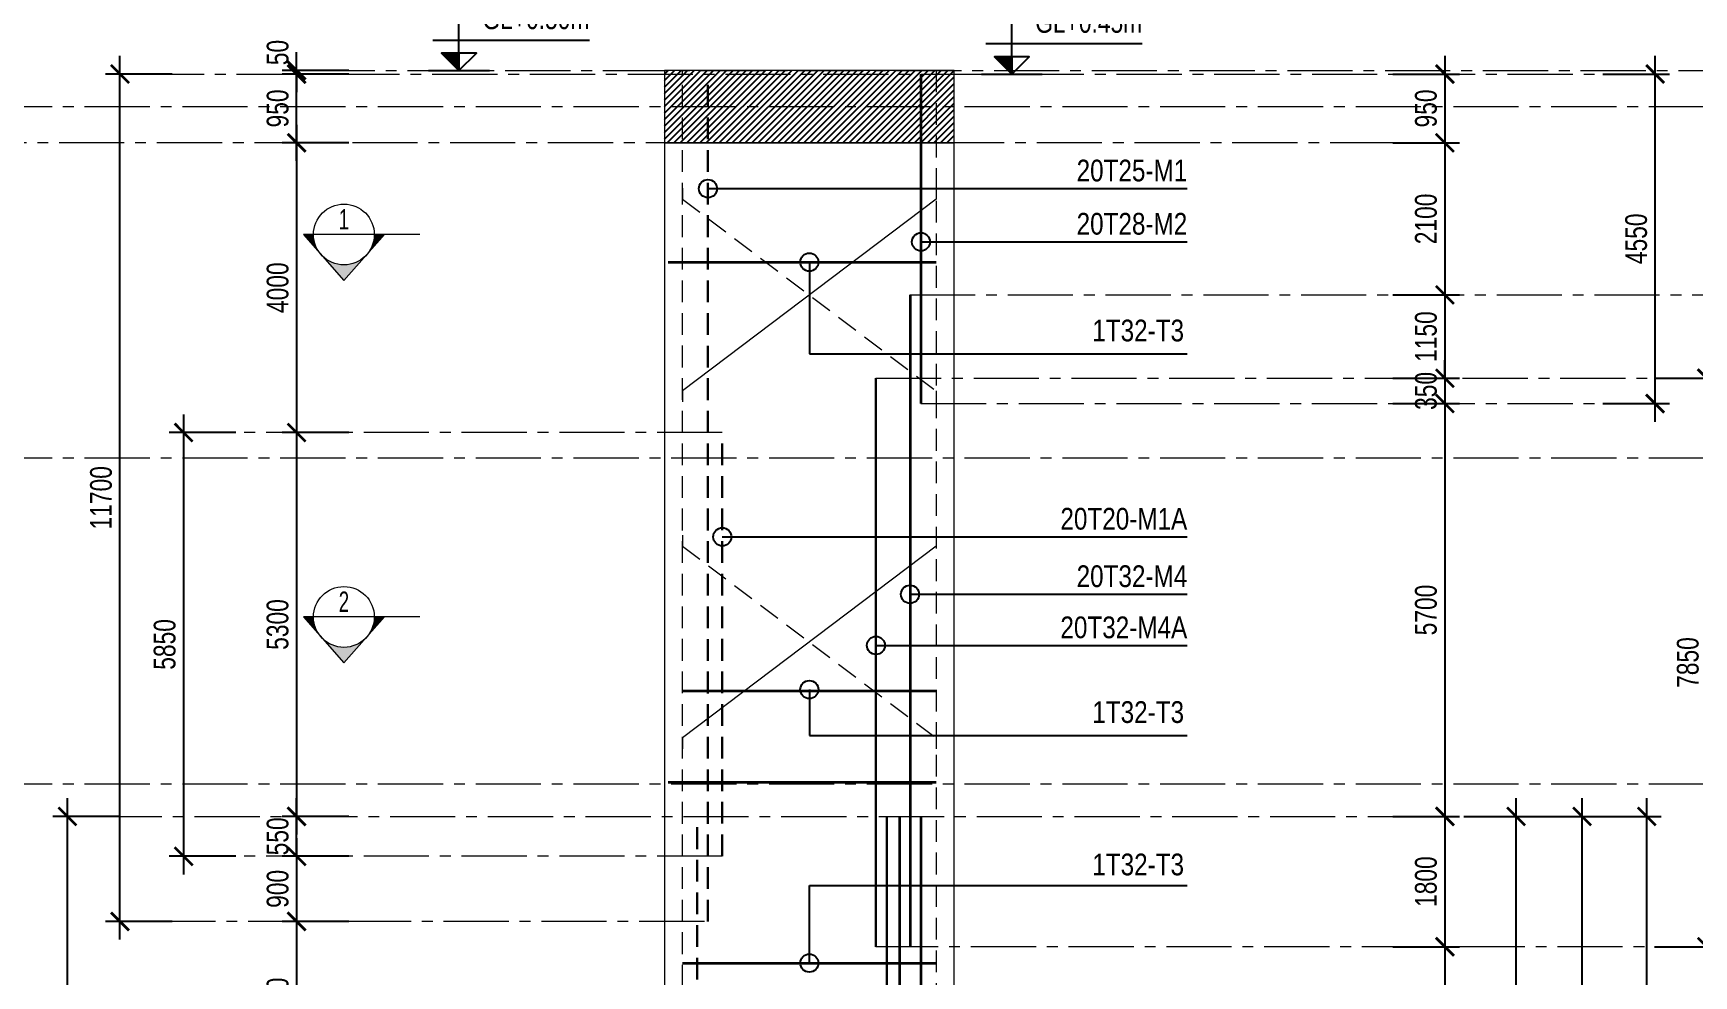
# Model space of a CAD drawing. Header units: millimetres. Extents: x 2746337 to 7547699, y -363432 to 15720.
# Drawn here: x 3484482 to 3507411, y -12000 to 1014 of the extents above; entities that cross this region are included whole.
import ezdxf
from ezdxf.enums import TextEntityAlignment as Align

# ---------------------------------------------------------------- set-up
doc = ezdxf.new("R2010")
doc.units = ezdxf.units.MM
doc.header["$LTSCALE"] = 1200
doc.header["$PDMODE"] = 3
for name, pattern in [('CENTER2', [1.125, 0.75, -0.125, 0.125, -0.125]), ('CONTINOUS', [0]), ('HIDDEN', [0.375, 0.25, -0.125])]:
    doc.linetypes.add(name, pattern=pattern)
for name, color, linetype, lineweight in [('1', 9, 'Continuous', 13), ('BOUND', 3, 'Continuous', 20), ('C1CO', 4, 'Continuous', 35), ('ENOTE', 2, 'Continuous', 15), ('Grid line', 160, 'CENTER2', 5), ('HIDE', 8, 'HIDDEN', 13), ('K-THUOC', 1, 'Continuous', 18), ('LEADER', 8, 'Continuous', 9), ('T1CO', 4, 'Continuous', 20), ('T1HI', 4, 'HIDDEN', 13), ('TCCO', 4, 'Continuous', 35), ('TCHI', 4, 'HIDDEN', 30), ('TEXTMA', 2, 'Continuous', 13)]:
    doc.layers.add(name, color=color, linetype=linetype, lineweight=lineweight)
for name, color, linetype in [('CDC.02.DIM', 1, 'Continuous'), ('CDC.06.TEXT', 2, 'Continuous'), ('CDC.10.HATCH', 251, 'Continuous')]:
    doc.layers.add(name, color=color, linetype=linetype)
doc.styles.add('DB_Arial', font='arial.ttf', dxfattribs={"width": 0.8})
doc.styles.add('SMTEXT', font='arial.ttf', dxfattribs={"width": 0.75})
doc.styles.add('TEXTVN', font='VHELVCN.TTF', dxfattribs={"width": 0.8})
doc.dimstyles.new('BSV1-100', dxfattribs={"dimtxt": 300, "dimasz": 250, "dimexe": 200, "dimexo": 0, "dimgap": 108, "dimtad": 1, "dimdec": 0, "dimdsep": 46, "dimtxsty": 'SMTEXT', "dimblk": 'ARCHTICK', "dimcen": 100, "dimdle": 250, "dimclrd": 256, "dimclre": 256, "dimclrt": 1, "dimadec": 0, "dimazin": 0, "dimtfac": 1, "dimtdec": 0, "dimtix": 1, "dimtmove": 2, "dimatfit": 3, "dimfxl": 720, "dimfxlon": 1, "dimtolj": 1, "dimtzin": 0, "dimarcsym": 0})
doc.dimstyles.new('BSV25', dxfattribs={"dimtxt": 300, "dimasz": 250, "dimexe": 200, "dimexo": 0, "dimgap": 108, "dimtad": 1, "dimdec": 0, "dimlfac": 0.25, "dimdsep": 46, "dimtxsty": 'SMTEXT', "dimblk": 'ARCHTICK', "dimcen": 100, "dimdle": 250, "dimclrd": 256, "dimclre": 256, "dimclrt": 2, "dimadec": 0, "dimazin": 0, "dimtfac": 1, "dimtdec": 0, "dimtix": 1, "dimtmove": 2, "dimatfit": 3, "dimfxl": 800, "dimfxlon": 1, "dimtolj": 1, "dimtzin": 0, "dimarcsym": 0})

# ---------------------------------------------------------------- blocks, each defined once
blk = doc.blocks.new('_ArchTick')
at = {"color": 0, "linetype": 'ByBlock', "const_width": 0.15}
blk.add_lwpolyline([(-0.5, -0.5), (0.5, 0.5)], dxfattribs=at)
blk = doc.blocks.new('*D895')
at = {"layer": 'Defpoints', "color": 0, "transparency": 16777216}
for p in [(3493199, -8850), (3479389, -11850), (3493199, -11850)]:
    blk.add_point(p, dxfattribs=at)
at = {"layer": 'K-THUOC', "lineweight": -2, "transparency": 16777216}
for p, q in [((3479389, -8600), (3479389, -12100)), ((3480109, -8850), (3479189, -8850)), ((3480109, -11850), (3479189, -11850))]:
    blk.add_line(p, q, dxfattribs=at)
at = {"layer": 'K-THUOC', "lineweight": -2, "transparency": 16777216, "xscale": 250, "yscale": 250, "zscale": 250}
for p, rotation in [((3479389, -8850), 90), ((3479389, -11850), 270)]:
    blk.add_blockref('_ArchTick', p, dxfattribs=dict(at, rotation=rotation))
at = {"layer": 'K-THUOC', "color": 1, "transparency": 16777216, "char_height": 300, "attachment_point": 5, "rotation": 90, "style": 'SMTEXT'}
for s, insert in [('\\A1;T12a200-L1,L2,L3', (3479678, -10350)), ('\\A1;3000', (3479128, -10350))]:
    blk.add_mtext(s, dxfattribs=dict(at, insert=insert))
blk = doc.blocks.new('*D896')
at = {"layer": 'Defpoints', "color": 0, "transparency": 16777216}
for p in [(3493199, -11850), (3479389, -26000), (3486192, -26000)]:
    blk.add_point(p, dxfattribs=at)
at = {"layer": 'K-THUOC', "lineweight": -2, "transparency": 16777216}
for p, q in [((3479389, -11600), (3479389, -26250)), ((3480109, -11850), (3479189, -11850)), ((3480109, -26000), (3479189, -26000))]:
    blk.add_line(p, q, dxfattribs=at)
at = {"layer": 'K-THUOC', "lineweight": -2, "transparency": 16777216, "xscale": 250, "yscale": 250, "zscale": 250}
for p, rotation in [((3479389, -11850), 90), ((3479389, -26000), 270)]:
    blk.add_blockref('_ArchTick', p, dxfattribs=dict(at, rotation=rotation))
at = {"layer": 'K-THUOC', "color": 1, "transparency": 16777216, "char_height": 300, "attachment_point": 5, "rotation": 90, "style": 'SMTEXT'}
for s, insert in [('\\A1;T12a300-L1,L2,L3', (3479678, -18925)), ('\\A1;14150', (3479128, -18925))]:
    blk.add_mtext(s, dxfattribs=dict(at, insert=insert))
blk = doc.blocks.new('SIGSEC')
at = {"layer": '1', "lineweight": 9}
h = blk.add_hatch(color=256, dxfattribs=at)
h.dxf.hatch_style = 1
h.paths.add_polyline_path([(-420, 0), (-560, 0), (-315, -278, -0.182676)])
h = blk.add_hatch(color=256, dxfattribs=at)
h.dxf.hatch_style = 1
h.paths.add_polyline_path([(560, 0), (420, 0, -0.182676), (315, -278)])
h = blk.add_hatch(color=256, dxfattribs=at)
h.dxf.hatch_style = 1
h.paths.add_polyline_path([(315, -278, -0.451416), (-315, -278), (0, -635)])
at = {"layer": '1', "lineweight": 9, "elevation": 0}
blk.add_lwpolyline([(1050, 0), (-560, 0), (0, -635), (560, 0)], dxfattribs=at)
at = {"layer": '1', "lineweight": 9}
blk.add_circle((0, 0), 420, dxfattribs=at)
at = {"layer": 'BOUND', "lineweight": 9, "style": 'TEXTVN', "width": 0.8}
blk.add_attdef('SEC', text='', height=280, dxfattribs=at).set_placement((0, 210, 0), align=Align.MIDDLE_CENTER)
blk = doc.blocks.new('*D897')
at = {"layer": 'Defpoints', "color": 0, "transparency": 16777216}
for p in [(3479939, -500), (3479389, -8850), (3493199, -8850)]:
    blk.add_point(p, dxfattribs=at)
at = {"layer": 'K-THUOC', "lineweight": -2, "transparency": 16777216}
for p, q in [((3479389, -250), (3479389, -9100)), ((3479939, -500), (3479189, -500)), ((3480109, -8850), (3479189, -8850))]:
    blk.add_line(p, q, dxfattribs=at)
at = {"layer": 'K-THUOC', "lineweight": -2, "transparency": 16777216, "xscale": 250, "yscale": 250, "zscale": 250}
for p, rotation in [((3479389, -500), 90), ((3479389, -8850), 270)]:
    blk.add_blockref('_ArchTick', p, dxfattribs=dict(at, rotation=rotation))
at = {"layer": 'K-THUOC', "color": 1, "transparency": 16777216, "char_height": 300, "attachment_point": 5, "rotation": 90, "style": 'SMTEXT'}
for s, insert in [('\\A1;T12a300-L1,L2,L3', (3479678, -4675)), ('\\A1;8350', (3479128, -4675))]:
    blk.add_mtext(s, dxfattribs=dict(at, insert=insert))
blk = doc.blocks.new('tag_cd')
at = {"layer": 'CDC.10.HATCH'}
blk.add_hatch(color=256, dxfattribs=at).paths.add_polyline_path([(180, 240), (420, 0), (420, 240)])
at = {"layer": 'CDC.02.DIM'}
for points in [[(420, 240), (420, 0), (660, 240), (180, 240), (420, 0), (420, 1020)], [(60, 420), (2220, 420)], [(0, 0), (840, 0)]]:
    blk.add_lwpolyline(points, dxfattribs=at)
at = {"layer": 'CDC.06.TEXT', "ltscale": 0.5, "style": 'SMTEXT', "width": 0.75}
blk.add_attdef('CD', text='', height=300, dxfattribs=at).set_placement((2220, 570), align=Align.RIGHT)
blk = doc.blocks.new('*D898')
at = {"layer": 'Defpoints', "color": 0, "transparency": 16777216}
for p in [(3478936, 0), (3478374, -4850), (3512083, -4850)]:
    blk.add_point(p, dxfattribs=at)
at = {"layer": 'K-THUOC', "lineweight": -2, "transparency": 16777216}
for p, q in [((3478374, 250), (3478374, -5100)), ((3478936, 0), (3478174, 0)), ((3479094, -4850), (3478174, -4850))]:
    blk.add_line(p, q, dxfattribs=at)
at = {"layer": 'K-THUOC', "lineweight": -2, "transparency": 16777216, "xscale": 250, "yscale": 250, "zscale": 250}
for p, rotation in [((3478374, 0), 90), ((3478374, -4850), 270)]:
    blk.add_blockref('_ArchTick', p, dxfattribs=dict(at, rotation=rotation))
at = {"layer": 'K-THUOC', "color": 1, "transparency": 16777216, "insert": (3478113, -2425), "char_height": 300, "attachment_point": 5, "rotation": 90, "style": 'SMTEXT'}
blk.add_mtext('\\A1;4850', dxfattribs=at)
blk = doc.blocks.new('*D899')
at = {"layer": 'Defpoints', "color": 0, "transparency": 16777216}
for p in [(3512083, -4850), (3478374, -9350), (3512067, -9350)]:
    blk.add_point(p, dxfattribs=at)
at = {"layer": 'K-THUOC', "lineweight": -2, "transparency": 16777216}
for p, q in [((3478374, -4600), (3478374, -9600)), ((3479094, -4850), (3478174, -4850)), ((3479094, -9350), (3478174, -9350))]:
    blk.add_line(p, q, dxfattribs=at)
at = {"layer": 'K-THUOC', "lineweight": -2, "transparency": 16777216, "xscale": 250, "yscale": 250, "zscale": 250}
for p, rotation in [((3478374, -4850), 90), ((3478374, -9350), 270)]:
    blk.add_blockref('_ArchTick', p, dxfattribs=dict(at, rotation=rotation))
at = {"layer": 'K-THUOC', "color": 1, "transparency": 16777216, "insert": (3478113, -7100), "char_height": 300, "attachment_point": 5, "rotation": 90, "style": 'SMTEXT'}
blk.add_mtext('\\A1;4500', dxfattribs=at)
blk = doc.blocks.new('*D900')
at = {"layer": 'Defpoints', "color": 0, "transparency": 16777216}
for p in [(3510811, -9350), (3478374, -13150), (3512067, -13150)]:
    blk.add_point(p, dxfattribs=at)
at = {"layer": 'K-THUOC', "lineweight": -2, "transparency": 16777216}
for p, q in [((3478374, -9100), (3478374, -13400)), ((3479094, -9350), (3478174, -9350)), ((3479094, -13150), (3478174, -13150))]:
    blk.add_line(p, q, dxfattribs=at)
at = {"layer": 'K-THUOC', "lineweight": -2, "transparency": 16777216, "xscale": 250, "yscale": 250, "zscale": 250}
for p, rotation in [((3478374, -9350), 90), ((3478374, -13150), 270)]:
    blk.add_blockref('_ArchTick', p, dxfattribs=dict(at, rotation=rotation))
at = {"layer": 'K-THUOC', "color": 1, "transparency": 16777216, "insert": (3478113, -11250), "char_height": 300, "attachment_point": 5, "rotation": 90, "style": 'SMTEXT'}
blk.add_mtext('\\A1;3800', dxfattribs=at)
blk = doc.blocks.new('*D901')
at = {"layer": 'Defpoints', "color": 0, "transparency": 16777216}
for p in [(3496849, 450), (3497199, -500), (3503974, -500)]:
    blk.add_point(p, dxfattribs=at)
at = {"layer": 'K-THUOC', "lineweight": -2, "transparency": 16777216}
for p, q in [((3503974, 700), (3503974, -750)), ((3503254, 450), (3504174, 450)), ((3503254, -500), (3504174, -500))]:
    blk.add_line(p, q, dxfattribs=at)
at = {"layer": 'K-THUOC', "lineweight": -2, "transparency": 16777216, "xscale": 250, "yscale": 250, "zscale": 250}
for p, rotation in [((3503974, 450), 90), ((3503974, -500), 270)]:
    blk.add_blockref('_ArchTick', p, dxfattribs=dict(at, rotation=rotation))
at = {"layer": 'K-THUOC', "color": 1, "transparency": 16777216, "insert": (3503713, -25), "char_height": 300, "attachment_point": 5, "rotation": 90, "style": 'SMTEXT'}
blk.add_mtext('\\A1;950', dxfattribs=at)
blk = doc.blocks.new('*D902')
at = {"layer": 'Defpoints', "color": 0, "transparency": 16777216}
for p in [(3497199, -2600), (3497199, -3750), (3503974, -3750)]:
    blk.add_point(p, dxfattribs=at)
at = {"layer": 'K-THUOC', "lineweight": -2, "transparency": 16777216}
for p, q in [((3503974, -2350), (3503974, -4000)), ((3503254, -2600), (3504174, -2600)), ((3503254, -3750), (3504174, -3750))]:
    blk.add_line(p, q, dxfattribs=at)
at = {"layer": 'K-THUOC', "lineweight": -2, "transparency": 16777216, "xscale": 250, "yscale": 250, "zscale": 250}
for p, rotation in [((3503974, -2600), 90), ((3503974, -3750), 270)]:
    blk.add_blockref('_ArchTick', p, dxfattribs=dict(at, rotation=rotation))
at = {"layer": 'K-THUOC', "color": 1, "transparency": 16777216, "insert": (3503713, -3175), "char_height": 300, "attachment_point": 5, "rotation": 90, "style": 'SMTEXT'}
blk.add_mtext('\\A1;1150', dxfattribs=at)
blk = doc.blocks.new('*D903')
at = {"layer": 'Defpoints', "color": 0, "transparency": 16777216}
for p in [(3497199, -3750), (3497199, -4100), (3503974, -4100)]:
    blk.add_point(p, dxfattribs=at)
at = {"layer": 'K-THUOC', "lineweight": -2, "transparency": 16777216}
for p, q in [((3503974, -3750), (3503974, -3500)), ((3503254, -3750), (3504174, -3750)), ((3503974, -3750), (3503974, -4100)), ((3503254, -4100), (3504174, -4100)), ((3503974, -4100), (3503974, -4350))]:
    blk.add_line(p, q, dxfattribs=at)
at = {"layer": 'K-THUOC', "lineweight": -2, "transparency": 16777216, "xscale": 250, "yscale": 250, "zscale": 250}
for p, rotation in [((3503974, -3750), 270), ((3503974, -4100), 90)]:
    blk.add_blockref('_ArchTick', p, dxfattribs=dict(at, rotation=rotation))
at = {"layer": 'K-THUOC', "color": 1, "transparency": 16777216, "insert": (3503713, -3925), "char_height": 300, "attachment_point": 5, "rotation": 90, "style": 'SMTEXT'}
blk.add_mtext('\\A1;350', dxfattribs=at)
blk = doc.blocks.new('*D904')
at = {"layer": 'Defpoints', "color": 0, "transparency": 16777216}
for p in [(3497199, -4100), (3497199, -9800), (3503974, -9800)]:
    blk.add_point(p, dxfattribs=at)
at = {"layer": 'K-THUOC', "lineweight": -2, "transparency": 16777216}
for p, q in [((3503974, -3850), (3503974, -10050)), ((3503254, -4100), (3504174, -4100)), ((3503254, -9800), (3504174, -9800))]:
    blk.add_line(p, q, dxfattribs=at)
at = {"layer": 'K-THUOC', "lineweight": -2, "transparency": 16777216, "xscale": 250, "yscale": 250, "zscale": 250}
for p, rotation in [((3503974, -4100), 90), ((3503974, -9800), 270)]:
    blk.add_blockref('_ArchTick', p, dxfattribs=dict(at, rotation=rotation))
at = {"layer": 'K-THUOC', "color": 1, "transparency": 16777216, "insert": (3503713, -6950), "char_height": 300, "attachment_point": 5, "rotation": 90, "style": 'SMTEXT'}
blk.add_mtext('\\A1;5700', dxfattribs=at)
blk = doc.blocks.new('*D905')
at = {"layer": 'Defpoints', "color": 0, "transparency": 16777216}
for p in [(3497199, -9800), (3497199, -11600), (3503974, -11600)]:
    blk.add_point(p, dxfattribs=at)
at = {"layer": 'K-THUOC', "lineweight": -2, "transparency": 16777216}
for p, q in [((3503974, -9550), (3503974, -11850)), ((3503254, -9800), (3504174, -9800)), ((3503254, -11600), (3504174, -11600))]:
    blk.add_line(p, q, dxfattribs=at)
at = {"layer": 'K-THUOC', "lineweight": -2, "transparency": 16777216, "xscale": 250, "yscale": 250, "zscale": 250}
for p, rotation in [((3503974, -9800), 90), ((3503974, -11600), 270)]:
    blk.add_blockref('_ArchTick', p, dxfattribs=dict(at, rotation=rotation))
at = {"layer": 'K-THUOC', "color": 1, "transparency": 16777216, "insert": (3503713, -10700), "char_height": 300, "attachment_point": 5, "rotation": 90, "style": 'SMTEXT'}
blk.add_mtext('\\A1;1800', dxfattribs=at)
blk = doc.blocks.new('*D906')
at = {"layer": 'Defpoints', "color": 0, "transparency": 16777216}
for p in [(3497199, -11600), (3497199, -18800), (3503974, -18800)]:
    blk.add_point(p, dxfattribs=at)
at = {"layer": 'K-THUOC', "lineweight": -2, "transparency": 16777216}
for p, q in [((3503974, -11350), (3503974, -19050)), ((3503254, -11600), (3504174, -11600)), ((3503254, -18800), (3504174, -18800))]:
    blk.add_line(p, q, dxfattribs=at)
at = {"layer": 'K-THUOC', "lineweight": -2, "transparency": 16777216, "xscale": 250, "yscale": 250, "zscale": 250}
for p, rotation in [((3503974, -11600), 90), ((3503974, -18800), 270)]:
    blk.add_blockref('_ArchTick', p, dxfattribs=dict(at, rotation=rotation))
at = {"layer": 'K-THUOC', "color": 1, "transparency": 16777216, "insert": (3503713, -15200), "char_height": 300, "attachment_point": 5, "rotation": 90, "style": 'SMTEXT'}
blk.add_mtext('\\A1;7200', dxfattribs=at)
blk = doc.blocks.new('*D911')
at = {"layer": 'Defpoints', "color": 0, "transparency": 16777216}
for p in [(3496147, -9800), (3506761, -9800), (3496147, -21500)]:
    blk.add_point(p, dxfattribs=at)
at = {"layer": 'K-THUOC', "lineweight": -2, "transparency": 16777216}
for p, q in [((3506761, -21750), (3506761, -9550)), ((3506041, -9800), (3506961, -9800)), ((3506041, -21500), (3506961, -21500))]:
    blk.add_line(p, q, dxfattribs=at)
at = {"layer": 'K-THUOC', "lineweight": -2, "transparency": 16777216, "xscale": 250, "yscale": 250, "zscale": 250}
for p, rotation in [((3506761, -9800), 90), ((3506761, -21500), 270)]:
    blk.add_blockref('_ArchTick', p, dxfattribs=dict(at, rotation=rotation))
at = {"layer": 'K-THUOC', "color": 1, "transparency": 16777216, "insert": (3506499, -15650), "char_height": 300, "attachment_point": 5, "rotation": 90, "style": 'SMTEXT'}
blk.add_mtext('\\A1;11700', dxfattribs=at)
blk = doc.blocks.new('*D912')
at = {"layer": 'Defpoints', "color": 0, "transparency": 16777216}
for p in [(3497412, -2600), (3508492, -2600), (3497412, -11600)]:
    blk.add_point(p, dxfattribs=at)
at = {"layer": 'K-THUOC', "lineweight": -2, "transparency": 16777216}
for p, q in [((3508492, -11850), (3508492, -2350)), ((3507772, -2600), (3508692, -2600)), ((3507772, -11600), (3508692, -11600))]:
    blk.add_line(p, q, dxfattribs=at)
at = {"layer": 'K-THUOC', "lineweight": -2, "transparency": 16777216, "xscale": 250, "yscale": 250, "zscale": 250}
for p, rotation in [((3508492, -2600), 90), ((3508492, -11600), 270)]:
    blk.add_blockref('_ArchTick', p, dxfattribs=dict(at, rotation=rotation))
at = {"layer": 'K-THUOC', "color": 1, "transparency": 16777216, "insert": (3508231, -7100), "char_height": 300, "attachment_point": 5, "rotation": 90, "style": 'SMTEXT'}
blk.add_mtext('\\A1;9000', dxfattribs=at)
blk = doc.blocks.new('*D913')
at = {"layer": 'Defpoints', "color": 0, "transparency": 16777216}
for p in [(3496849, 450), (3506877, 450), (3496849, -4100)]:
    blk.add_point(p, dxfattribs=at)
at = {"layer": 'K-THUOC', "lineweight": -2, "transparency": 16777216}
for p, q in [((3506877, -4350), (3506877, 700)), ((3506157, 450), (3507077, 450)), ((3506157, -4100), (3507077, -4100))]:
    blk.add_line(p, q, dxfattribs=at)
at = {"layer": 'K-THUOC', "lineweight": -2, "transparency": 16777216, "xscale": 250, "yscale": 250, "zscale": 250}
for p, rotation in [((3506877, 450), 90), ((3506877, -4100), 270)]:
    blk.add_blockref('_ArchTick', p, dxfattribs=dict(at, rotation=rotation))
at = {"layer": 'K-THUOC', "color": 1, "transparency": 16777216, "insert": (3506616, -1825), "char_height": 300, "attachment_point": 5, "rotation": 90, "style": 'SMTEXT'}
blk.add_mtext('\\A1;4550', dxfattribs=at)
blk = doc.blocks.new('*D914')
at = {"layer": 'Defpoints', "color": 0, "transparency": 16777216}
for p in [(3496267, -9800), (3505868, -9800), (3496267, -20100)]:
    blk.add_point(p, dxfattribs=at)
at = {"layer": 'K-THUOC', "lineweight": -2, "transparency": 16777216}
for p, q in [((3505868, -20350), (3505868, -9550)), ((3505148, -9800), (3506068, -9800)), ((3505148, -20100), (3506068, -20100))]:
    blk.add_line(p, q, dxfattribs=at)
at = {"layer": 'K-THUOC', "lineweight": -2, "transparency": 16777216, "xscale": 250, "yscale": 250, "zscale": 250}
for p, rotation in [((3505868, -9800), 90), ((3505868, -20100), 270)]:
    blk.add_blockref('_ArchTick', p, dxfattribs=dict(at, rotation=rotation))
at = {"layer": 'K-THUOC', "color": 1, "transparency": 16777216, "insert": (3505607, -14950), "char_height": 300, "attachment_point": 5, "rotation": 90, "style": 'SMTEXT'}
blk.add_mtext('\\A1;10300', dxfattribs=at)
blk = doc.blocks.new('*D915')
at = {"layer": 'Defpoints', "color": 0, "transparency": 16777216}
for p in [(3496442, -9800), (3504957, -9800), (3496442, -18800)]:
    blk.add_point(p, dxfattribs=at)
at = {"layer": 'K-THUOC', "lineweight": -2, "transparency": 16777216}
for p, q in [((3504957, -19050), (3504957, -9550)), ((3504237, -9800), (3505157, -9800)), ((3504237, -18800), (3505157, -18800))]:
    blk.add_line(p, q, dxfattribs=at)
at = {"layer": 'K-THUOC', "lineweight": -2, "transparency": 16777216, "xscale": 250, "yscale": 250, "zscale": 250}
for p, rotation in [((3504957, -9800), 90), ((3504957, -18800), 270)]:
    blk.add_blockref('_ArchTick', p, dxfattribs=dict(at, rotation=rotation))
at = {"layer": 'K-THUOC', "color": 1, "transparency": 16777216, "insert": (3504696, -14300), "char_height": 300, "attachment_point": 5, "rotation": 90, "style": 'SMTEXT'}
blk.add_mtext('\\A1;9000', dxfattribs=at)
blk = doc.blocks.new('*D916')
at = {"layer": 'Defpoints', "color": 0, "transparency": 16777216}
for p in [(3488119, 450), (3493199, 450), (3493199, -500)]:
    blk.add_point(p, dxfattribs=at)
at = {"layer": 'K-THUOC', "lineweight": -2, "transparency": 16777216}
for p, q in [((3488119, -750), (3488119, 700)), ((3488839, 450), (3487919, 450)), ((3488839, -500), (3487919, -500))]:
    blk.add_line(p, q, dxfattribs=at)
at = {"layer": 'K-THUOC', "lineweight": -2, "transparency": 16777216, "xscale": 250, "yscale": 250, "zscale": 250}
for p, rotation in [((3488119, 450), 90), ((3488119, -500), 270)]:
    blk.add_blockref('_ArchTick', p, dxfattribs=dict(at, rotation=rotation))
at = {"layer": 'K-THUOC', "color": 1, "transparency": 16777216, "insert": (3487858, -25), "char_height": 300, "attachment_point": 5, "rotation": 90, "style": 'SMTEXT'}
blk.add_mtext('\\A1;950', dxfattribs=at)
blk = doc.blocks.new('*D917')
at = {"layer": 'Defpoints', "color": 0, "transparency": 16777216}
for p in [(3493175, -4500), (3488119, -9800), (3493175, -9800)]:
    blk.add_point(p, dxfattribs=at)
at = {"layer": 'K-THUOC', "lineweight": -2, "transparency": 16777216}
for p, q in [((3488119, -4250), (3488119, -10050)), ((3488839, -4500), (3487919, -4500)), ((3488839, -9800), (3487919, -9800))]:
    blk.add_line(p, q, dxfattribs=at)
at = {"layer": 'K-THUOC', "lineweight": -2, "transparency": 16777216, "xscale": 250, "yscale": 250, "zscale": 250}
for p, rotation in [((3488119, -4500), 90), ((3488119, -9800), 270)]:
    blk.add_blockref('_ArchTick', p, dxfattribs=dict(at, rotation=rotation))
at = {"layer": 'K-THUOC', "color": 1, "transparency": 16777216, "insert": (3487857, -7150), "char_height": 300, "attachment_point": 5, "rotation": 90, "style": 'SMTEXT'}
blk.add_mtext('\\A1;5300', dxfattribs=at)
blk = doc.blocks.new('*D918')
at = {"layer": 'Defpoints', "color": 0, "transparency": 16777216}
for p in [(3493175, -11250), (3488119, -13500), (3493199, -13500)]:
    blk.add_point(p, dxfattribs=at)
at = {"layer": 'K-THUOC', "lineweight": -2, "transparency": 16777216}
for p, q in [((3488119, -11000), (3488119, -13750)), ((3488839, -11250), (3487919, -11250)), ((3488839, -13500), (3487919, -13500))]:
    blk.add_line(p, q, dxfattribs=at)
at = {"layer": 'K-THUOC', "lineweight": -2, "transparency": 16777216, "xscale": 250, "yscale": 250, "zscale": 250}
for p, rotation in [((3488119, -11250), 90), ((3488119, -13500), 270)]:
    blk.add_blockref('_ArchTick', p, dxfattribs=dict(at, rotation=rotation))
at = {"layer": 'K-THUOC', "color": 1, "transparency": 16777216, "insert": (3487858, -12375), "char_height": 300, "attachment_point": 5, "rotation": 90, "style": 'SMTEXT'}
blk.add_mtext('\\A1;2250', dxfattribs=at)
blk = doc.blocks.new('*D920')
at = {"layer": 'Defpoints', "color": 0, "transparency": 16777216}
for p in [(3484954, -9800), (3493375, -9800), (3493375, -21500)]:
    blk.add_point(p, dxfattribs=at)
at = {"layer": 'K-THUOC', "lineweight": -2, "transparency": 16777216}
for p, q in [((3484954, -21750), (3484954, -9550)), ((3485674, -9800), (3484754, -9800)), ((3485674, -21500), (3484754, -21500))]:
    blk.add_line(p, q, dxfattribs=at)
at = {"layer": 'K-THUOC', "lineweight": -2, "transparency": 16777216, "xscale": 250, "yscale": 250, "zscale": 250}
for p, rotation in [((3484954, -9800), 90), ((3484954, -21500), 270)]:
    blk.add_blockref('_ArchTick', p, dxfattribs=dict(at, rotation=rotation))
at = {"layer": 'K-THUOC', "color": 1, "transparency": 16777216, "insert": (3484693, -15650), "char_height": 300, "attachment_point": 5, "rotation": 90, "style": 'SMTEXT'}
blk.add_mtext('\\A1;11700', dxfattribs=at)
blk = doc.blocks.new('*D921')
at = {"layer": 'Defpoints', "color": 0, "transparency": 16777216}
for p in [(3485680, 450), (3490898, 450), (3490898, -11250)]:
    blk.add_point(p, dxfattribs=at)
at = {"layer": 'K-THUOC', "lineweight": -2, "transparency": 16777216}
for p, q in [((3485680, -11500), (3485680, 700)), ((3486400, 450), (3485480, 450)), ((3486400, -11250), (3485480, -11250))]:
    blk.add_line(p, q, dxfattribs=at)
at = {"layer": 'K-THUOC', "lineweight": -2, "transparency": 16777216, "xscale": 250, "yscale": 250, "zscale": 250}
for p, rotation in [((3485680, 450), 90), ((3485680, -11250), 270)]:
    blk.add_blockref('_ArchTick', p, dxfattribs=dict(at, rotation=rotation))
at = {"layer": 'K-THUOC', "color": 1, "transparency": 16777216, "insert": (3485419, -5400), "char_height": 300, "attachment_point": 5, "rotation": 90, "style": 'SMTEXT'}
blk.add_mtext('\\A1;11700', dxfattribs=at)
blk = doc.blocks.new('*D922')
at = {"layer": 'Defpoints', "color": 0, "transparency": 16777216}
for p in [(3491141, -4500), (3486559, -10350), (3491141, -10350)]:
    blk.add_point(p, dxfattribs=at)
at = {"layer": 'K-THUOC', "lineweight": -2, "transparency": 16777216}
for p, q in [((3486559, -4250), (3486559, -10600)), ((3487279, -4500), (3486359, -4500)), ((3487279, -10350), (3486359, -10350))]:
    blk.add_line(p, q, dxfattribs=at)
at = {"layer": 'K-THUOC', "lineweight": -2, "transparency": 16777216, "xscale": 250, "yscale": 250, "zscale": 250}
for p, rotation in [((3486559, -4500), 90), ((3486559, -10350), 270)]:
    blk.add_blockref('_ArchTick', p, dxfattribs=dict(at, rotation=rotation))
at = {"layer": 'K-THUOC', "color": 1, "transparency": 16777216, "insert": (3486298, -7425), "char_height": 300, "attachment_point": 5, "rotation": 90, "style": 'SMTEXT'}
blk.add_mtext('\\A1;5850', dxfattribs=at)
blk = doc.blocks.new('*D923')
at = {"layer": 'Defpoints', "color": 0, "transparency": 16777216}
for p in [(3490749, -10350), (3488119, -11250), (3493175, -11250)]:
    blk.add_point(p, dxfattribs=at)
at = {"layer": 'K-THUOC', "lineweight": -2, "transparency": 16777216}
for p, q in [((3488119, -10100), (3488119, -11500)), ((3488839, -10350), (3487919, -10350)), ((3488839, -11250), (3487919, -11250))]:
    blk.add_line(p, q, dxfattribs=at)
at = {"layer": 'K-THUOC', "lineweight": -2, "transparency": 16777216, "xscale": 250, "yscale": 250, "zscale": 250}
for p, rotation in [((3488119, -10350), 90), ((3488119, -11250), 270)]:
    blk.add_blockref('_ArchTick', p, dxfattribs=dict(at, rotation=rotation))
at = {"layer": 'K-THUOC', "color": 1, "transparency": 16777216, "insert": (3487858, -10800), "char_height": 300, "attachment_point": 5, "rotation": 90, "style": 'SMTEXT'}
blk.add_mtext('\\A1;900', dxfattribs=at)
blk = doc.blocks.new('*D924')
at = {"layer": 'Defpoints', "color": 0, "transparency": 16777216}
for p in [(3497199, -500), (3497199, -2600), (3503974, -2600)]:
    blk.add_point(p, dxfattribs=at)
at = {"layer": 'K-THUOC', "lineweight": -2, "transparency": 16777216}
for p, q in [((3503974, -250), (3503974, -2850)), ((3503254, -500), (3504174, -500)), ((3503254, -2600), (3504174, -2600))]:
    blk.add_line(p, q, dxfattribs=at)
at = {"layer": 'K-THUOC', "lineweight": -2, "transparency": 16777216, "xscale": 250, "yscale": 250, "zscale": 250}
for p, rotation in [((3503974, -500), 90), ((3503974, -2600), 270)]:
    blk.add_blockref('_ArchTick', p, dxfattribs=dict(at, rotation=rotation))
at = {"layer": 'K-THUOC', "color": 1, "transparency": 16777216, "insert": (3503713, -1550), "char_height": 300, "attachment_point": 5, "rotation": 90, "style": 'SMTEXT'}
blk.add_mtext('\\A1;2100', dxfattribs=at)
blk = doc.blocks.new('*D925')
at = {"layer": 'Defpoints', "color": 0, "transparency": 16777216}
for p in [(3493199, -500), (3488119, -4500), (3493175, -4500)]:
    blk.add_point(p, dxfattribs=at)
at = {"layer": 'K-THUOC', "lineweight": -2, "transparency": 16777216}
for p, q in [((3488119, -250), (3488119, -4750)), ((3488839, -500), (3487919, -500)), ((3488839, -4500), (3487919, -4500))]:
    blk.add_line(p, q, dxfattribs=at)
at = {"layer": 'K-THUOC', "lineweight": -2, "transparency": 16777216, "xscale": 250, "yscale": 250, "zscale": 250}
for p, rotation in [((3488119, -500), 90), ((3488119, -4500), 270)]:
    blk.add_blockref('_ArchTick', p, dxfattribs=dict(at, rotation=rotation))
at = {"layer": 'K-THUOC', "color": 1, "transparency": 16777216, "insert": (3487858, -2500), "char_height": 300, "attachment_point": 5, "rotation": 90, "style": 'SMTEXT'}
blk.add_mtext('\\A1;4000', dxfattribs=at)
blk = doc.blocks.new('*D928')
at = {"layer": 'Defpoints', "color": 0, "transparency": 16777216}
for p in [(3511827, -500), (3506280, -26000), (3516995, -26000)]:
    blk.add_point(p, dxfattribs=at)
at = {"layer": 'K-THUOC', "lineweight": -2, "transparency": 16777216}
for p, q in [((3516995, -250), (3516995, -26250)), ((3516275, -500), (3517195, -500)), ((3516275, -26000), (3517195, -26000))]:
    blk.add_line(p, q, dxfattribs=at)
at = {"layer": 'K-THUOC', "lineweight": -2, "transparency": 16777216, "xscale": 250, "yscale": 250, "zscale": 250}
for p, rotation in [((3516995, -500), 90), ((3516995, -26000), 270)]:
    blk.add_blockref('_ArchTick', p, dxfattribs=dict(at, rotation=rotation))
at = {"layer": 'K-THUOC', "color": 1, "transparency": 16777216, "insert": (3516733, -13250), "char_height": 300, "attachment_point": 5, "rotation": 90, "style": 'SMTEXT'}
blk.add_mtext('\\A1;25500', dxfattribs=at)
blk = doc.blocks.new('*D930')
at = {"layer": 'Defpoints', "color": 0, "transparency": 16777216}
for p in [(3511027, 0), (3518055, 0), (3506280, -26000)]:
    blk.add_point(p, dxfattribs=at)
at = {"layer": 'K-THUOC', "lineweight": -2, "transparency": 16777216}
for p, q in [((3518055, -26250), (3518055, 250)), ((3517335, 0), (3518255, 0)), ((3517335, -26000), (3518255, -26000))]:
    blk.add_line(p, q, dxfattribs=at)
at = {"layer": 'K-THUOC', "lineweight": -2, "transparency": 16777216, "xscale": 250, "yscale": 250, "zscale": 250}
for p, rotation in [((3518055, 0), 90), ((3518055, -26000), 270)]:
    blk.add_blockref('_ArchTick', p, dxfattribs=dict(at, rotation=rotation))
at = {"layer": 'K-THUOC', "color": 1, "transparency": 16777216, "insert": (3517794, -13000), "char_height": 300, "attachment_point": 5, "rotation": 90, "style": 'SMTEXT'}
blk.add_mtext('\\A1;26000', dxfattribs=at)
blk = doc.blocks.new('*D932')
at = {"layer": 'Defpoints', "color": 0, "transparency": 16777216}
for p in [(3488119, -9800), (3493175, -9800), (3490749, -10350)]:
    blk.add_point(p, dxfattribs=at)
at = {"layer": 'K-THUOC', "lineweight": -2, "transparency": 16777216}
for p, q in [((3488119, -9800), (3488119, -9550)), ((3488839, -9800), (3487919, -9800)), ((3488119, -10350), (3488119, -9800)), ((3488839, -10350), (3487919, -10350)), ((3488119, -10350), (3488119, -10600))]:
    blk.add_line(p, q, dxfattribs=at)
at = {"layer": 'K-THUOC', "lineweight": -2, "transparency": 16777216, "xscale": 250, "yscale": 250, "zscale": 250}
for p, rotation in [((3488119, -9800), 270), ((3488119, -10350), 90)]:
    blk.add_blockref('_ArchTick', p, dxfattribs=dict(at, rotation=rotation))
at = {"layer": 'K-THUOC', "color": 1, "transparency": 16777216, "insert": (3487858, -10075), "char_height": 300, "attachment_point": 5, "rotation": 90, "style": 'SMTEXT'}
blk.add_mtext('\\A1;550', dxfattribs=at)
blk = doc.blocks.new('*D933')
at = {"layer": 'Defpoints', "color": 0, "transparency": 16777216}
for p in [(3497112, -3750), (3497112, -11600), (3507590, -11600)]:
    blk.add_point(p, dxfattribs=at)
at = {"layer": 'K-THUOC', "lineweight": -2, "transparency": 16777216}
for p, q in [((3507590, -3500), (3507590, -11850)), ((3506870, -3750), (3507790, -3750)), ((3506870, -11600), (3507790, -11600))]:
    blk.add_line(p, q, dxfattribs=at)
at = {"layer": 'K-THUOC', "lineweight": -2, "transparency": 16777216, "xscale": 250, "yscale": 250, "zscale": 250}
for p, rotation in [((3507590, -3750), 90), ((3507590, -11600), 270)]:
    blk.add_blockref('_ArchTick', p, dxfattribs=dict(at, rotation=rotation))
at = {"layer": 'K-THUOC', "color": 1, "transparency": 16777216, "insert": (3507329, -7675), "char_height": 300, "attachment_point": 5, "rotation": 90, "style": 'SMTEXT'}
blk.add_mtext('\\A1;7850', dxfattribs=at)
blk = doc.blocks.new('lop1-type2')
at = {"layer": 'C1CO'}
for p, q in [((2730241, 450), (2730241, -4100)), ((2730091, -2600), (2730091, -11600)), ((2730241, -9800), (2730241, -21500)), ((2730041, -20150), (2730041, -26000))]:
    blk.add_line(p, q, dxfattribs=at)
at = {"layer": 'TCCO'}
blk.add_line((2729944, -9800), (2729944, -18800), dxfattribs=at)
blk = doc.blocks.new('*D940')
at = {"layer": 'Defpoints', "color": 0, "transparency": 16777216}
for p in [(3488119, 500), (3493199, 500), (3493199, 450)]:
    blk.add_point(p, dxfattribs=at)
at = {"layer": 'K-THUOC', "lineweight": -2, "transparency": 16777216}
for p, q in [((3488119, 500), (3488119, 750)), ((3488839, 500), (3487919, 500)), ((3488119, 450), (3488119, 500)), ((3488839, 450), (3487919, 450)), ((3488119, 450), (3488119, 200))]:
    blk.add_line(p, q, dxfattribs=at)
at = {"layer": 'K-THUOC', "lineweight": -2, "transparency": 16777216, "xscale": 250, "yscale": 250, "zscale": 250}
for p, rotation in [((3488119, 500), 270), ((3488119, 450), 90)]:
    blk.add_blockref('_ArchTick', p, dxfattribs=dict(at, rotation=rotation))
at = {"layer": 'K-THUOC', "color": 1, "transparency": 16777216, "insert": (3487858, 747), "char_height": 300, "attachment_point": 5, "rotation": 90, "style": 'SMTEXT'}
blk.add_mtext('\\A1;50', dxfattribs=at)

msp = doc.modelspace()

# ---------------------------------------------------------------- hatches: boundary and pattern name
at = {"layer": 'CDC.10.HATCH'}
h = msp.add_hatch(dxfattribs=at)
h.set_pattern_fill('ANSI31', color=256, scale=20)
h.set_pattern_definition([(45, (720734.58, 77331.77), (-44.9012806, 44.9012806), [])])
h.paths.add_polyline_path([(3493198.9, -500), (3497198.9, -500), (3497198.9, 500), (3493198.9, 500)])

# ---------------------------------------------------------------- linework, layer by layer
at = {"layer": 'BOUND'}
msp.add_line((3493198.9, 410), (3493198.9, -45000), dxfattribs=at)
for points in [[(3493198.9, -500), (3497198.9, -500), (3497198.9, 500), (3493198.9, 500)], [(3493198.9, -45000), (3497198.9, -45000), (3497198.9, -500), (3493198.9, -500)]]:
    msp.add_lwpolyline(points, close=True, dxfattribs=at)
at = {"layer": 'C1CO'}
for p, q in [((3493248.9, -2147), (3496948.9, -2147)), ((3493448.9, -8064.3), (3496948.9, -8064.3)), ((3493248.9, -9328.7), (3496948.9, -9328.7)), ((3493448.9, -11824.8), (3496948.9, -11824.8))]:
    msp.add_line(p, q, dxfattribs=at)
at = {"layer": 'Grid line', "color": 2}
for p, q in [((3474392.2, 0), (3511026.6, 0)), ((3474392.2, -4850), (3511911.1, -4850)), ((3474392.2, -9350), (3511895.1, -9350))]:
    msp.add_line(p, q, dxfattribs=at)
at = {"layer": 'Grid line'}
for p, q in [((3503288.8, -500), (3479161.6, -500)), ((3496588.9, -2600.3), (3507778.6, -2600.3)), ((3496117.4, -3750.3), (3507109.3, -3750.3)), ((3496738.9, -4100.3), (3507076.8, -4100.3)), ((3493996.6, -4500), (3487372.4, -4500)), ((3485359.5, -9800.3), (3506960.5, -9800.7)), ((3493996.6, -10350), (3486939.6, -10350)), ((3493748.6, -11250.3), (3486003.4, -11250.3)), ((3507778.6, -11600.3), (3496117.4, -11600.3))]:
    msp.add_line(p, q, dxfattribs=at)
for points in [[(3488298.7, 500), (3516215.9, 500)], [(3485940.3, 450), (3506276.9, 450)]]:
    msp.add_lwpolyline(points, dxfattribs=at)
at = {"layer": 'HIDE'}
for p, q in [((3493448.9, -45000), (3493448.9, 500)), ((3496948.9, 500), (3496948.9, -45000))]:
    msp.add_line(p, q, dxfattribs=at)
at = {"layer": 'T1CO'}
for points in [[(3496948.9, -1125.3), (3496948.9, -1275.3), (3493448.9, -3925.3), (3493448.9, -4075.3)], [(3496948.9, -5916.1), (3496948.9, -6066.1), (3493448.9, -8716.1), (3493448.9, -8866.1)]]:
    msp.add_lwpolyline(points, dxfattribs=at)
at = {"layer": 'T1HI'}
for points in [[(3493448.9, -1125.3), (3493448.9, -1275.3), (3496948.9, -3925.3), (3496948.9, -4075.3)], [(3493448.9, -5916.1), (3493448.9, -6066.1), (3496948.9, -8716.1), (3496948.9, -8866.1)]]:
    msp.add_lwpolyline(points, dxfattribs=at)
at = {"layer": 'TCHI', "linetype": 'HIDDEN'}
for p, q in [((3493798.6, -11250.3), (3493798.6, 450)), ((3493648.6, -21500), (3493648.6, -9800))]:
    msp.add_line(p, q, dxfattribs=at)
at = {"layer": 'TCHI', "color": 6, "linetype": 'CONTINOUS'}
for p, q in [((3496117.4, -11600.3), (3496117.4, -3750.3)), ((3496267.4, -20100), (3496267.4, -9800.3))]:
    msp.add_line(p, q, dxfattribs=at)
at = {"layer": 'TCHI', "color": 6, "linetype": 'HIDDEN'}
msp.add_line((3493996.6, -10349.7), (3493996.6, -4500), dxfattribs=at)

# ---------------------------------------------------------------- block references
msp.add_blockref('lop1-type2', (766498.1, 0))
at = {"layer": '1', "lineweight": 20}
for p, values in [((3488771.9, -1765.4), {'SEC': '1'}), ((3488771.9, -7045.4), {'SEC': '2'})]:
    msp.add_blockref('SIGSEC', p, dxfattribs=at).add_auto_attribs(values)
at = {"layer": 'ENOTE'}
for p, values in [((3489940.7, 500), {'CD': 'GL+0.50m'}), ((3497573.5, 450), {'CD': 'GL+0.45m'})]:
    msp.add_blockref('tag_cd', p, dxfattribs=at).add_auto_attribs(values)

# ---------------------------------------------------------------- texts
at = {"layer": 'TEXTMA', "style": 'DB_Arial', "width": 0.8}
for s, p in [('20T25-M1', (3500416.6, -1032)), ('20T28-M2', (3500416.6, -1767)), ('1T32-T3', (3500372.4, -3240.7)), ('20T20-M1A', (3500416.6, -5839.8)), ('20T32-M4', (3500416.6, -6633)), ('20T32-M4A', (3500416.6, -7339.2)), ('1T32-T3', (3500372.4, -8509)), ('1T32-T3', (3500372.4, -10613.2))]:
    msp.add_text(s, height=300, rotation=360, dxfattribs=at).set_placement(p, align=Align.RIGHT)

# ---------------------------------------------------------------- dimensions: what is measured, and where the dimension line sits
at = {"layer": 'K-THUOC'}
dim = msp.add_linear_dim(base=(3488118.7, 500), p1=(3493198.9, 450), p2=(3493198.9, 500), angle=90, dimstyle='BSV1-100', dxfattribs=at)
dim.commit()
dim.dimension.update_dxf_attribs({"geometry": '*D940', "text_midpoint": (3487857.5, 746.8), "dimtype": 160})
for base, p1, p2, picture, middle in [((3485680.3, 450), (3490897.6, -11250.3), (3490897.6, 450), '*D921', (3485419.1, -5400.2)), ((3488118.7, 450), (3493198.9, -500), (3493198.9, 450), '*D916', (3487857.5, -25)), ((3503973.9, -500), (3496848.9, 450), (3497198.9, -500), '*D901', (3503712.7, -25)), ((3506876.8, 450), (3496848.9, -4100.3), (3496848.9, 450), '*D913', (3506615.7, -1825.2)), ((3478374, -4850), (3478936.4, 0), (3512083.5, -4850), '*D898', (3478112.8, -2425)), ((3518055.4, 0), (3506280, -26000), (3511026.6, 0), '*D930', (3517794.2, -13000)), ((3488118.7, -4500), (3493198.9, -500), (3493174.5, -4500), '*D925', (3487857.5, -2500)), ((3503973.9, -2600.3), (3497198.9, -500), (3497198.9, -2600.3), '*D924', (3503712.7, -1550.2)), ((3516994.5, -26000), (3511826.6, -500), (3506280, -26000), '*D928', (3516733.4, -13250)), ((3503973.9, -3750.3), (3497198.9, -2600.3), (3497198.9, -3750.3), '*D902', (3503712.7, -3175.3)), ((3508491.9, -2600.3), (3497412.2, -11600.3), (3497412.2, -2600.3), '*D912', (3508230.7, -7100.3)), ((3507590.1, -11600.3), (3497112.2, -3750.3), (3497112.2, -11600.3), '*D933', (3507329, -7675.3)), ((3503973.9, -4100.3), (3497198.9, -3750.3), (3497198.9, -4100.3), '*D903', (3503712.6, -3925.3)), ((3503973.9, -9800.3), (3497198.9, -4100.3), (3497198.9, -9800.3), '*D904', (3503712.7, -6950.3)), ((3486558.7, -10350), (3491140.7, -4500), (3491140.7, -10350), '*D922', (3486297.5, -7425)), ((3488118.7, -9800.3), (3493174.5, -4500), (3493174.5, -9800.3), '*D917', (3487857.4, -7150.2)), ((3478374, -9350), (3512083.5, -4850), (3512067.5, -9350), '*D899', (3478112.8, -7100)), ((3478374, -13150), (3510810.9, -9350), (3512067.5, -13150), '*D900', (3478112.7, -11250)), ((3484954, -9800), (3493374.5, -21500), (3493374.5, -9800), '*D920', (3484692.8, -15650)), ((3488118.7, -9800.3), (3490748.9, -10350), (3493174.5, -9800.3), '*D932', (3487857.5, -10075.2)), ((3506760.5, -9800.3), (3496147.5, -21500), (3496147.5, -9800.3), '*D911', (3506499.4, -15650.2)), ((3505868.0098, -9800.4881), (3496267.3849, -20100), (3496267.3837, -9800.4881), '*D914', (3505606.7356, -14950.244)), ((3504957.3957, -9800.4904), (3496442.0996, -18800), (3496442.0996, -9800.4904), '*D915', (3504696.2238, -14300.2452)), ((3503973.9, -11600.3), (3497198.9, -9800.3), (3497198.9, -11600.3), '*D905', (3503712.7, -10700.3)), ((3488118.7, -11250.3), (3490748.9, -10350), (3493174.5, -11250.3), '*D923', (3487857.5, -10800.2)), ((3488118.7, -13500), (3493174.5, -11250.3), (3493198.9, -13500), '*D918', (3487857.5, -12375.2)), ((3503973.9, -18800), (3497198.9, -11600.3), (3497198.9, -18800), '*D906', (3503712.7, -15200.2))]:
    dim = msp.add_linear_dim(base=base, p1=p1, p2=p2, angle=90, dimstyle='BSV1-100', dxfattribs=at)
    dim.commit()
    dim.dimension.update_dxf_attribs({"geometry": picture, "text_midpoint": middle})
for base, p1, p2, text, picture, middle in [((3479389.4, -8850), (3479939.4, -500), (3493198.9, -8850), '<>\\XT12a300-L1,L2,L3', '*D897', (3479389.4, -4675)), ((3479389.4, -11850), (3493198.9, -8850), (3493198.9, -11850), '<>\\XT12a200-L1,L2,L3', '*D895', (3479389.4, -10350)), ((3479389.4, -26000), (3493198.9, -11850), (3486192.1, -26000), '<>\\XT12a300-L1,L2,L3', '*D896', (3479389.4, -18925))]:
    dim = msp.add_linear_dim(base=base, p1=p1, p2=p2, angle=90, text=text, dimstyle='BSV1-100', dxfattribs=at)
    dim.commit()
    dim.dimension.update_dxf_attribs({"geometry": picture, "text_midpoint": middle})

# ---------------------------------------------------------------- leaders
at = {"layer": 'LEADER'}
for points in [[(3493798.6, -1132), (3500416.6, -1132)], [(3496738.9, -1867), (3500416.6, -1867)], [(3495198.9, -2147), (3495198.9, -3412.3), (3500416.6, -3412.3)], [(3493996.6, -5939.8), (3500416.6, -5939.8)], [(3496588.9, -6733), (3500416.6, -6733)], [(3496117.4, -7439.2), (3500416.6, -7439.2)], [(3495198.9, -8048), (3495198.9, -8680.6), (3500416.6, -8680.6)], [(3495198.9, -11824.8), (3495198.9, -10751.8), (3500416.6, -10751.8)]]:
    msp.add_leader(points, dimstyle='BSV25', override={"dimldrblk": 'Origin'}, dxfattribs=at)

doc.saveas('drawing.dxf')
